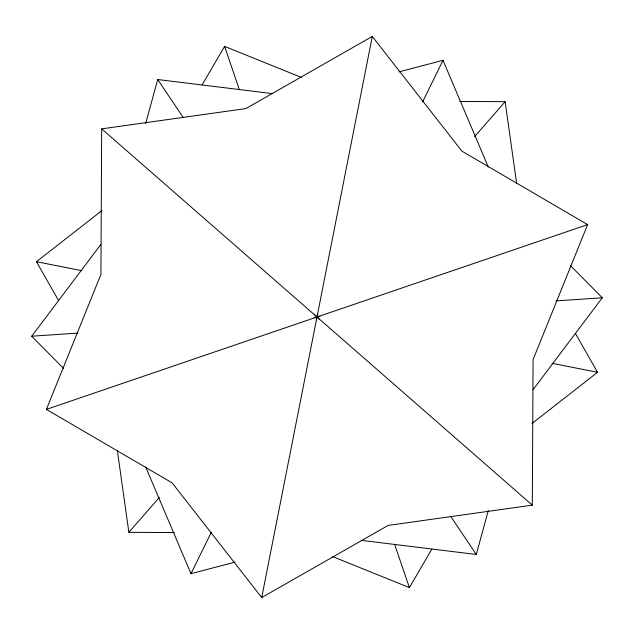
<?xml version="1.0" encoding="UTF-8"?>
<svg xmlns="http://www.w3.org/2000/svg" width="634" height="634" viewBox="0 0 634 634"><rect width="100%" height="100%" fill="white"/><g stroke="black" fill="none" stroke-linecap="round" stroke-linejoin="round"><path stroke-width="0.95" d="M101.678 128.853L100.925 274.427L46.393 409.398L172.091 482.839L261.715 597.553L388.166 525.412L532.322 505.147L533.075 359.573L587.607 224.602L461.909 151.161L372.285 36.447L245.833 108.588L101.678 128.853L532.322 505.147M261.715 597.553L372.285 36.447M316.231 319.853L317.769 314.147M145.693 123.472L157.708 79.527L272.715 93.65M361.285 540.35L476.292 554.473L488.307 510.529M235.056 562.12L190.993 573.683L211.415 532.084M422.585 101.915L443.007 60.317L398.944 71.88M202.119 84.877L224.602 46.393L301.729 77.554M332.271 556.446L409.398 587.607L431.881 549.123M63.749 368.592L31.7 336.218L100.83 244.47M533.17 389.53L602.3 297.782L570.251 265.408M174.405 532.56L128.853 532.322L159.34 497.428M474.66 136.572L505.147 101.678L459.595 101.44M58.534 300.429L36.447 261.715L102.003 210.504M531.997 423.496L597.553 372.285L575.466 333.571M46.393 409.398L587.607 224.602M314.147 317.769L319.853 316.231M31.7 336.218L77.934 333.104M556.066 300.896L602.3 297.782M36.447 261.715L81.921 270.678M552.079 363.322L597.553 372.285M314.908 314.908L319.092 319.092M157.708 79.527L182.98 117.195M451.02 516.805L476.292 554.473M443.007 60.317L488.283 166.972M145.717 467.028L190.993 573.683M224.602 46.393L239.256 89.315M394.744 544.685L409.398 587.607M505.147 101.678L516.591 183.075M117.409 450.925L128.853 532.322"/></g></svg>
